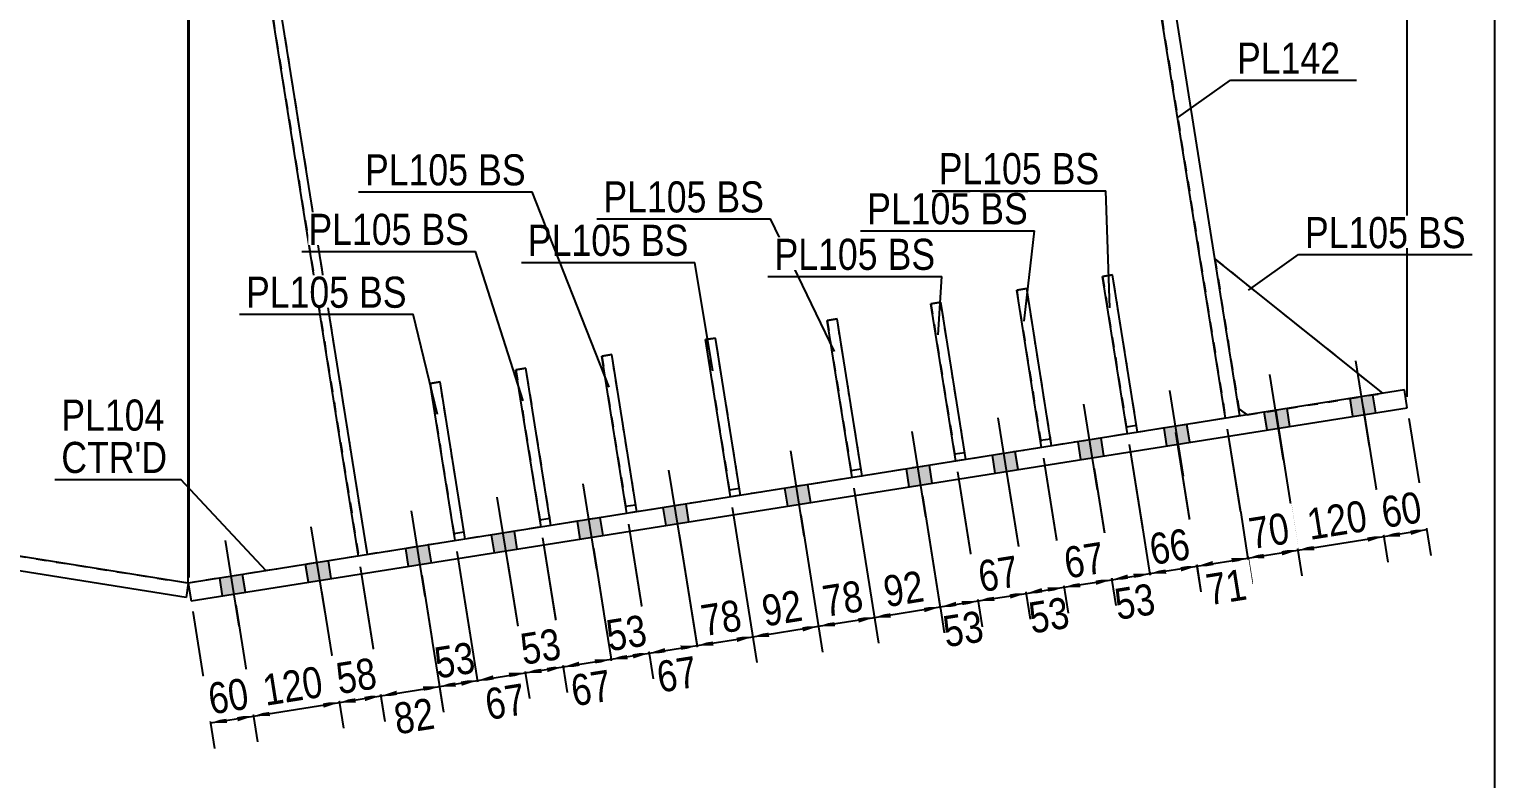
# Model space of a CAD drawing. Header units: millimetres. Extents: x -346 to 56, y -191 to 86.
# Drawn here: x -78.5 to 56.4, y -58 to 11 of the extents above; entities that cross this region are included whole.
import ezdxf

# ---------------------------------------------------------------- set-up
doc = ezdxf.new("R2010")
doc.units = ezdxf.units.MM
doc.linetypes.add('DXK_LINE_DOT1', pattern=[1.8814, 0.9407, -0.9407])
doc.styles.add('Arial Narrow', font='ARIALN.TTF', dxfattribs={"height": 0.2})

# ---------------------------------------------------------------- blocks, each defined once
blk = doc.blocks.new('Unknown-623384984-1210')
at = {"color": 5, "linetype": 'Continuous'}
blk.add_line((56.42, -190.71), (56.42, 86.29), dxfattribs=at)
blk = doc.blocks.new('Part-623384984-1416 - 1231')
at = {"color": 2, "linetype": 'Continuous'}
for p, q in [((4.52, -14.28), (5.44, -14.14)), ((6.82, -28.77), (4.52, -14.28)), ((7.74, -28.62), (5.44, -14.14))]:
    blk.add_line(p, q, dxfattribs=at)
blk = doc.blocks.new('Bolt-623384984-1239 - 1231')
at = {"linetype": 'Continuous'}
for points in [[(45.21, -22.66), (43.1, -23), (43.36, -24.64), (45.47, -24.31)], [(45.21, -22.66), (43.1, -23), (43.36, -24.64), (45.47, -24.31)], [(45.21, -22.66), (43.1, -23), (43.36, -24.64), (45.47, -24.31)], [(45.21, -22.66), (43.1, -23), (43.36, -24.64), (45.47, -24.31)], [(37.31, -23.92), (35.2, -24.25), (35.46, -25.9), (37.57, -25.57)], [(37.31, -23.92), (35.2, -24.25), (35.46, -25.9), (37.57, -25.57)], [(37.31, -23.92), (35.2, -24.25), (35.46, -25.9), (37.57, -25.57)], [(37.31, -23.92), (35.2, -24.25), (35.46, -25.9), (37.57, -25.57)], [(28.09, -25.38), (25.98, -25.72), (26.24, -27.37), (28.35, -27.03)], [(28.09, -25.38), (25.98, -25.72), (26.24, -27.37), (28.35, -27.03)], [(28.09, -25.38), (25.98, -25.72), (26.24, -27.37), (28.35, -27.03)], [(28.09, -25.38), (25.98, -25.72), (26.24, -27.37), (28.35, -27.03)], [(20.19, -26.64), (18.08, -26.98), (18.34, -28.62), (20.45, -28.29)], [(20.19, -26.64), (18.08, -26.98), (18.34, -28.62), (20.45, -28.29)], [(20.19, -26.64), (18.08, -26.98), (18.34, -28.62), (20.45, -28.29)], [(20.19, -26.64), (18.08, -26.98), (18.34, -28.62), (20.45, -28.29)], [(12.29, -27.9), (10.18, -28.23), (10.44, -29.88), (12.55, -29.54)], [(12.29, -27.9), (10.18, -28.23), (10.44, -29.88), (12.55, -29.54)], [(12.29, -27.9), (10.18, -28.23), (10.44, -29.88), (12.55, -29.54)], [(12.29, -27.9), (10.18, -28.23), (10.44, -29.88), (12.55, -29.54)], [(4.39, -29.15), (2.28, -29.49), (2.54, -31.13), (4.65, -30.8)], [(4.39, -29.15), (2.28, -29.49), (2.54, -31.13), (4.65, -30.8)], [(4.39, -29.15), (2.28, -29.49), (2.54, -31.13), (4.65, -30.8)], [(4.39, -29.15), (2.28, -29.49), (2.54, -31.13), (4.65, -30.8)], [(-6.81, -30.93), (-8.91, -31.27), (-8.65, -32.91), (-6.54, -32.58)], [(-6.81, -30.93), (-8.91, -31.27), (-8.65, -32.91), (-6.54, -32.58)], [(-6.81, -30.93), (-8.91, -31.27), (-8.65, -32.91), (-6.54, -32.58)], [(-6.81, -30.93), (-8.91, -31.27), (-8.65, -32.91), (-6.54, -32.58)], [(-18, -32.71), (-20.11, -33.05), (-19.84, -34.69), (-17.74, -34.36)], [(-18, -32.71), (-20.11, -33.05), (-19.84, -34.69), (-17.74, -34.36)], [(-18, -32.71), (-20.11, -33.05), (-19.84, -34.69), (-17.74, -34.36)], [(-18, -32.71), (-20.11, -33.05), (-19.84, -34.69), (-17.74, -34.36)], [(-25.9, -33.97), (-28.01, -34.3), (-27.75, -35.95), (-25.64, -35.62)], [(-25.9, -33.97), (-28.01, -34.3), (-27.75, -35.95), (-25.64, -35.62)], [(-25.9, -33.97), (-28.01, -34.3), (-27.75, -35.95), (-25.64, -35.62)], [(-25.9, -33.97), (-28.01, -34.3), (-27.75, -35.95), (-25.64, -35.62)], [(-33.8, -35.23), (-35.91, -35.56), (-35.65, -37.21), (-33.54, -36.87)], [(-33.8, -35.23), (-35.91, -35.56), (-35.65, -37.21), (-33.54, -36.87)], [(-33.8, -35.23), (-35.91, -35.56), (-35.65, -37.21), (-33.54, -36.87)], [(-33.8, -35.23), (-35.91, -35.56), (-35.65, -37.21), (-33.54, -36.87)], [(-41.7, -36.48), (-43.81, -36.82), (-43.55, -38.46), (-41.44, -38.13)], [(-41.7, -36.48), (-43.81, -36.82), (-43.55, -38.46), (-41.44, -38.13)], [(-41.7, -36.48), (-43.81, -36.82), (-43.55, -38.46), (-41.44, -38.13)], [(-41.7, -36.48), (-43.81, -36.82), (-43.55, -38.46), (-41.44, -38.13)], [(-50.92, -37.95), (-53.03, -38.28), (-52.76, -39.93), (-50.66, -39.59)], [(-50.92, -37.95), (-53.03, -38.28), (-52.76, -39.93), (-50.66, -39.59)], [(-50.92, -37.95), (-53.03, -38.28), (-52.76, -39.93), (-50.66, -39.59)], [(-50.92, -37.95), (-53.03, -38.28), (-52.76, -39.93), (-50.66, -39.59)], [(-58.82, -39.2), (-60.93, -39.54), (-60.67, -41.19), (-58.56, -40.85)], [(-58.82, -39.2), (-60.93, -39.54), (-60.67, -41.19), (-58.56, -40.85)], [(-58.82, -39.2), (-60.93, -39.54), (-60.67, -41.19), (-58.56, -40.85)], [(-58.82, -39.2), (-60.93, -39.54), (-60.67, -41.19), (-58.56, -40.85)]]:
    blk.add_hatch(color=3, dxfattribs=at).paths.add_polyline_path(points)
at = {"color": 3, "linetype": 'Continuous'}
for p, q in [((44.88, -27.42), (43.63, -19.54)), ((44.88, -27.42), (43.63, -19.54)), ((44.88, -27.42), (43.63, -19.54)), ((44.88, -27.42), (43.63, -19.54)), ((36.98, -28.68), (35.73, -20.79)), ((36.98, -28.68), (35.73, -20.79)), ((36.98, -28.68), (35.73, -20.79)), ((36.98, -28.68), (35.73, -20.79)), ((27.77, -30.14), (26.51, -22.26)), ((27.77, -30.14), (26.51, -22.26)), ((27.77, -30.14), (26.51, -22.26)), ((27.77, -30.14), (26.51, -22.26)), ((45.47, -24.31), (45.21, -22.66)), ((45.47, -24.31), (45.21, -22.66)), ((45.47, -24.31), (45.21, -22.66)), ((45.47, -24.31), (45.21, -22.66)), ((19.86, -31.4), (18.61, -23.52)), ((19.86, -31.4), (18.61, -23.52)), ((19.86, -31.4), (18.61, -23.52)), ((19.86, -31.4), (18.61, -23.52)), ((35.46, -25.9), (35.2, -24.25)), ((35.46, -25.9), (35.2, -24.25)), ((35.46, -25.9), (35.2, -24.25)), ((35.46, -25.9), (35.2, -24.25)), ((37.57, -25.57), (37.31, -23.92)), ((37.57, -25.57), (37.31, -23.92)), ((37.57, -25.57), (37.31, -23.92)), ((37.57, -25.57), (37.31, -23.92)), ((43.36, -24.64), (43.1, -23)), ((43.36, -24.64), (43.1, -23)), ((43.36, -24.64), (43.1, -23)), ((43.36, -24.64), (43.1, -23)), ((11.96, -32.66), (10.71, -24.77)), ((11.96, -32.66), (10.71, -24.77)), ((11.96, -32.66), (10.71, -24.77)), ((11.96, -32.66), (10.71, -24.77)), ((28.35, -27.03), (28.09, -25.38)), ((28.35, -27.03), (28.09, -25.38)), ((28.35, -27.03), (28.09, -25.38)), ((28.35, -27.03), (28.09, -25.38)), ((4.06, -33.91), (2.81, -26.03)), ((4.06, -33.91), (2.81, -26.03)), ((4.06, -33.91), (2.81, -26.03)), ((4.06, -33.91), (2.81, -26.03)), ((20.45, -28.29), (20.19, -26.64)), ((20.45, -28.29), (20.19, -26.64)), ((20.45, -28.29), (20.19, -26.64)), ((20.45, -28.29), (20.19, -26.64)), ((26.24, -27.37), (25.98, -25.72)), ((26.24, -27.37), (25.98, -25.72)), ((26.24, -27.37), (25.98, -25.72)), ((26.24, -27.37), (25.98, -25.72)), ((-7.13, -35.69), (-8.38, -27.81)), ((-7.13, -35.69), (-8.38, -27.81)), ((-7.13, -35.69), (-8.38, -27.81)), ((-7.13, -35.69), (-8.38, -27.81)), ((10.44, -29.88), (10.18, -28.23)), ((10.44, -29.88), (10.18, -28.23)), ((10.44, -29.88), (10.18, -28.23)), ((10.44, -29.88), (10.18, -28.23)), ((12.55, -29.54), (12.29, -27.9)), ((12.55, -29.54), (12.29, -27.9)), ((12.55, -29.54), (12.29, -27.9)), ((12.55, -29.54), (12.29, -27.9)), ((18.34, -28.62), (18.08, -26.98)), ((18.34, -28.62), (18.08, -26.98)), ((18.34, -28.62), (18.08, -26.98)), ((18.34, -28.62), (18.08, -26.98)), ((-18.32, -37.47), (-19.58, -29.59)), ((-18.32, -37.47), (-19.58, -29.59)), ((-18.32, -37.47), (-19.58, -29.59)), ((-18.32, -37.47), (-19.58, -29.59)), ((2.54, -31.13), (2.28, -29.49)), ((2.54, -31.13), (2.28, -29.49)), ((2.54, -31.13), (2.28, -29.49)), ((2.54, -31.13), (2.28, -29.49)), ((4.65, -30.8), (4.39, -29.15)), ((4.65, -30.8), (4.39, -29.15)), ((4.65, -30.8), (4.39, -29.15)), ((4.65, -30.8), (4.39, -29.15)), ((-26.22, -38.73), (-27.48, -30.85)), ((-26.22, -38.73), (-27.48, -30.85)), ((-26.22, -38.73), (-27.48, -30.85)), ((-26.22, -38.73), (-27.48, -30.85)), ((-6.54, -32.58), (-6.81, -30.93)), ((-6.54, -32.58), (-6.81, -30.93)), ((-6.54, -32.58), (-6.81, -30.93)), ((-6.54, -32.58), (-6.81, -30.93)), ((-34.12, -39.99), (-35.38, -32.1)), ((-34.12, -39.99), (-35.38, -32.1)), ((-34.12, -39.99), (-35.38, -32.1)), ((-34.12, -39.99), (-35.38, -32.1)), ((-8.65, -32.91), (-8.91, -31.27)), ((-8.65, -32.91), (-8.91, -31.27)), ((-8.65, -32.91), (-8.91, -31.27)), ((-8.65, -32.91), (-8.91, -31.27)), ((-42.02, -41.24), (-43.28, -33.36)), ((-42.02, -41.24), (-43.28, -33.36)), ((-42.02, -41.24), (-43.28, -33.36)), ((-42.02, -41.24), (-43.28, -33.36)), ((-19.84, -34.69), (-20.11, -33.05)), ((-19.84, -34.69), (-20.11, -33.05)), ((-19.84, -34.69), (-20.11, -33.05)), ((-19.84, -34.69), (-20.11, -33.05)), ((-17.74, -34.36), (-18, -32.71)), ((-17.74, -34.36), (-18, -32.71)), ((-17.74, -34.36), (-18, -32.71)), ((-17.74, -34.36), (-18, -32.71)), ((-51.24, -42.71), (-52.5, -34.82)), ((-51.24, -42.71), (-52.5, -34.82)), ((-51.24, -42.71), (-52.5, -34.82)), ((-51.24, -42.71), (-52.5, -34.82)), ((-27.75, -35.95), (-28.01, -34.3)), ((-27.75, -35.95), (-28.01, -34.3)), ((-27.75, -35.95), (-28.01, -34.3)), ((-27.75, -35.95), (-28.01, -34.3)), ((-25.64, -35.62), (-25.9, -33.97)), ((-25.64, -35.62), (-25.9, -33.97)), ((-25.64, -35.62), (-25.9, -33.97)), ((-25.64, -35.62), (-25.9, -33.97)), ((-59.14, -43.96), (-60.4, -36.08)), ((-59.14, -43.96), (-60.4, -36.08)), ((-59.14, -43.96), (-60.4, -36.08)), ((-59.14, -43.96), (-60.4, -36.08)), ((-35.65, -37.21), (-35.91, -35.56)), ((-35.65, -37.21), (-35.91, -35.56)), ((-35.65, -37.21), (-35.91, -35.56)), ((-35.65, -37.21), (-35.91, -35.56)), ((-33.54, -36.87), (-33.8, -35.23)), ((-33.54, -36.87), (-33.8, -35.23)), ((-33.54, -36.87), (-33.8, -35.23)), ((-33.54, -36.87), (-33.8, -35.23)), ((-43.55, -38.46), (-43.81, -36.82)), ((-43.55, -38.46), (-43.81, -36.82)), ((-43.55, -38.46), (-43.81, -36.82)), ((-43.55, -38.46), (-43.81, -36.82)), ((-41.44, -38.13), (-41.7, -36.48)), ((-41.44, -38.13), (-41.7, -36.48)), ((-41.44, -38.13), (-41.7, -36.48)), ((-41.44, -38.13), (-41.7, -36.48)), ((-52.76, -39.93), (-53.03, -38.28)), ((-52.76, -39.93), (-53.03, -38.28)), ((-52.76, -39.93), (-53.03, -38.28)), ((-52.76, -39.93), (-53.03, -38.28)), ((-50.66, -39.59), (-50.92, -37.95)), ((-50.66, -39.59), (-50.92, -37.95)), ((-50.66, -39.59), (-50.92, -37.95)), ((-50.66, -39.59), (-50.92, -37.95)), ((-60.67, -41.19), (-60.93, -39.54)), ((-60.67, -41.19), (-60.93, -39.54)), ((-60.67, -41.19), (-60.93, -39.54)), ((-60.67, -41.19), (-60.93, -39.54)), ((-58.56, -40.85), (-58.82, -39.2)), ((-58.56, -40.85), (-58.82, -39.2)), ((-58.56, -40.85), (-58.82, -39.2)), ((-58.56, -40.85), (-58.82, -39.2))]:
    blk.add_line(p, q, dxfattribs=at)
blk = doc.blocks.new('Part-623384984-1838 - 1231')
at = {"color": 2, "linetype": 'Continuous'}
for p, q in [((12.42, -13.03), (13.34, -12.88)), ((14.72, -27.51), (12.42, -13.03)), ((15.64, -27.36), (13.34, -12.88))]:
    blk.add_line(p, q, dxfattribs=at)
blk = doc.blocks.new('Part-623384984-1300 - 1231')
at = {"color": 7, "linetype": 'DXK_LINE_DOT1'}
for p, q in [((46.13, -22.52), (30.66, -10.13)), ((30.66, -10.13), (32.86, -23.95)), ((33.62, -24.51), (46.13, -22.52)), ((32.86, -23.95), (33.62, -24.51))]:
    blk.add_line(p, q, dxfattribs=at)
blk = doc.blocks.new('Part-623384984-1256 - 1231')
at = {"color": 2, "linetype": 'Continuous'}
blk.add_line((-63.82, -40), (-63.82, 40), dxfattribs=at)
at = {"color": 7, "linetype": 'DXK_LINE_DOT1'}
for p, q in [((21.37, 39.78), (31.64, -24.82)), ((31.64, -24.82), (-63.82, -40))]:
    blk.add_line(p, q, dxfattribs=at)
blk = doc.blocks.new('Part-623384984-1386 - 1231')
at = {"color": 2, "linetype": 'Continuous'}
for p, q in [((-25.77, -19.1), (-24.85, -18.95)), ((-23.46, -33.58), (-25.77, -19.1)), ((-22.54, -33.44), (-24.85, -18.95))]:
    blk.add_line(p, q, dxfattribs=at)
blk = doc.blocks.new('Part-623384984-1322 - 1231')
at = {"color": 2, "linetype": 'Continuous'}
for p, q in [((46.13, -22.52), (30.66, -10.13)), ((32.86, -23.95), (33.62, -24.51))]:
    blk.add_line(p, q, dxfattribs=at)
blk = doc.blocks.new('Part-623384984-1553 - 1231')
at = {"color": 2, "linetype": 'Continuous'}
for p, q in [((-48.15, -37.51), (-60.46, 39.87)), ((-59.67, 40), (-47.36, -37.38))]:
    blk.add_line(p, q, dxfattribs=at)
blk = doc.blocks.new('Part-623384984-1344 - 1231')
at = {"color": 7, "linetype": 'DXK_LINE_DOT1'}
for p, q in [((-40.65, -21.46), (-41.57, -21.61)), ((-38.34, -35.95), (-40.65, -21.46)), ((-41.57, -21.61), (-39.27, -36.09)), ((-39.37, -35.44), (-38.45, -35.29))]:
    blk.add_line(p, q, dxfattribs=at)
blk = doc.blocks.new('Part-623384984-1366 - 1231')
at = {"color": 2, "linetype": 'Continuous'}
for p, q in [((-41.57, -21.61), (-40.65, -21.46)), ((-38.34, -35.95), (-40.65, -21.46)), ((-39.27, -36.09), (-41.57, -21.61))]:
    blk.add_line(p, q, dxfattribs=at)
blk = doc.blocks.new('Part-623384984-1371 - 1231')
at = {"color": 7, "linetype": 'DXK_LINE_DOT1'}
for p, q in [((-32.75, -20.21), (-33.67, -20.35)), ((-30.44, -34.69), (-32.75, -20.21)), ((-33.67, -20.35), (-31.36, -34.84)), ((-31.47, -34.18), (-30.55, -34.03))]:
    blk.add_line(p, q, dxfattribs=at)
blk = doc.blocks.new('Part-623384984-1376 - 1231')
at = {"color": 2, "linetype": 'Continuous'}
for p, q in [((-33.67, -20.35), (-32.75, -20.21)), ((-30.44, -34.69), (-32.75, -20.21)), ((-31.36, -34.84), (-33.67, -20.35))]:
    blk.add_line(p, q, dxfattribs=at)
blk = doc.blocks.new('Part-623384984-1381 - 1231')
at = {"color": 7, "linetype": 'DXK_LINE_DOT1'}
for p, q in [((-24.85, -18.95), (-25.77, -19.1)), ((-25.77, -19.1), (-23.46, -33.58)), ((-22.54, -33.44), (-24.85, -18.95)), ((-23.57, -32.92), (-22.65, -32.78))]:
    blk.add_line(p, q, dxfattribs=at)
blk = doc.blocks.new('Part-623384984-1391 - 1231')
at = {"color": 7, "linetype": 'DXK_LINE_DOT1'}
for p, q in [((-15.3, -17.43), (-16.22, -17.58)), ((-13, -31.92), (-15.3, -17.43)), ((-16.22, -17.58), (-13.92, -32.06)), ((-14.02, -31.41), (-13.1, -31.26))]:
    blk.add_line(p, q, dxfattribs=at)
blk = doc.blocks.new('Part-623384984-1396 - 1231')
at = {"color": 2, "linetype": 'Continuous'}
for p, q in [((-16.22, -17.58), (-15.3, -17.43)), ((-13, -31.92), (-15.3, -17.43)), ((-13.92, -32.06), (-16.22, -17.58))]:
    blk.add_line(p, q, dxfattribs=at)
blk = doc.blocks.new('Part-623384984-1401 - 1231')
at = {"color": 7, "linetype": 'DXK_LINE_DOT1'}
for p, q in [((-4.11, -15.65), (-5.03, -15.8)), ((-5.03, -15.8), (-2.72, -30.28)), ((-1.8, -30.14), (-4.11, -15.65)), ((-2.83, -29.63), (-1.91, -29.48))]:
    blk.add_line(p, q, dxfattribs=at)
blk = doc.blocks.new('Part-623384984-1406 - 1231')
at = {"color": 2, "linetype": 'Continuous'}
for p, q in [((-5.03, -15.8), (-4.11, -15.65)), ((-2.72, -30.28), (-5.03, -15.8)), ((-1.8, -30.14), (-4.11, -15.65))]:
    blk.add_line(p, q, dxfattribs=at)
blk = doc.blocks.new('Part-623384984-1411 - 1231')
at = {"color": 7, "linetype": 'DXK_LINE_DOT1'}
for p, q in [((5.44, -14.14), (4.52, -14.28)), ((4.52, -14.28), (6.82, -28.77)), ((7.74, -28.62), (5.44, -14.14)), ((6.72, -28.11), (7.64, -27.96))]:
    blk.add_line(p, q, dxfattribs=at)
blk = doc.blocks.new('Part-623384984-1421 - 1231')
at = {"color": 7, "linetype": 'DXK_LINE_DOT1'}
for p, q in [((13.34, -12.88), (12.42, -13.03)), ((12.42, -13.03), (14.72, -27.51)), ((15.64, -27.36), (13.34, -12.88)), ((14.62, -26.85), (15.54, -26.71))]:
    blk.add_line(p, q, dxfattribs=at)
blk = doc.blocks.new('Part-623384984-1487 - 1231')
at = {"color": 7, "linetype": 'DXK_LINE_DOT1'}
for p, q in [((-63.82, -40), (-63.82, 40)), ((-189.31, -20), (-63.82, -40))]:
    blk.add_line(p, q, dxfattribs=at)
blk = doc.blocks.new('Part-623384984-1531 - 1231')
at = {"color": 2, "linetype": 'Continuous'}
for p, q in [((-189.31, -20), (-189.52, -21.32)), ((-63.82, -40), (-189.31, -20)), ((-64.03, -41.32), (-189.52, -21.32)), ((-63.82, -40), (-64.03, -41.32))]:
    blk.add_line(p, q, dxfattribs=at)
blk = doc.blocks.new('Part-623384984-1575 - 1231')
at = {"color": 7, "linetype": 'DXK_LINE_DOT1'}
for p, q in [((-60.46, 39.87), (-48.15, -37.51)), ((-59.67, 40), (-47.36, -37.38))]:
    blk.add_line(p, q, dxfattribs=at)
blk = doc.blocks.new('Part-623384984-1597 - 1231')
at = {"color": 2, "linetype": 'Continuous'}
for p, q in [((22.69, 39.99), (21.37, 39.78)), ((31.64, -24.82), (21.37, 39.78)), ((32.96, -24.61), (22.69, 39.99))]:
    blk.add_line(p, q, dxfattribs=at)
at = {"color": 7, "linetype": 'DXK_LINE_DOT1'}
blk.add_line((32.96, -24.61), (31.64, -24.82), dxfattribs=at)
blk = doc.blocks.new('Part-623384984-1679 - 1231')
at = {"color": 2, "linetype": 'Continuous'}
for p, q in [((48.1, -22.2), (-63.82, -40)), ((48.37, -23.85), (48.1, -22.2)), ((-63.56, -41.65), (48.37, -23.85)), ((-63.82, -40), (-63.56, -41.65))]:
    blk.add_line(p, q, dxfattribs=at)
blk = doc.blocks.new('Part-623384984-1828 - 1231')
at = {"color": 2, "linetype": 'Continuous'}
for p, q in [((20.32, -11.77), (21.24, -11.62)), ((22.62, -26.25), (20.32, -11.77)), ((23.55, -26.11), (21.24, -11.62))]:
    blk.add_line(p, q, dxfattribs=at)
at = {"color": 7, "linetype": 'DXK_LINE_DOT1'}
blk.add_line((22.52, -25.6), (23.44, -25.45), dxfattribs=at)
blk = doc.blocks.new('Part-623384984-1833 - 1231')
at = {"color": 7, "linetype": 'DXK_LINE_DOT1'}
for p, q in [((21.24, -11.62), (20.32, -11.77)), ((20.32, -11.77), (22.62, -26.25)), ((23.55, -26.11), (21.24, -11.62))]:
    blk.add_line(p, q, dxfattribs=at)
blk = doc.blocks.new('StraightDimension-623384984-7208 - 1231')
at = {"linetype": 'Continuous'}
for points in [[(6.9, -42.21), (5.38, -42.2), (6.82, -41.72)], [(7.35, -41.64), (8.87, -41.65), (7.43, -42.13)]]:
    blk.add_hatch(color=7, dxfattribs=at).paths.add_polyline_path(points)
at = {"color": 7, "linetype": 'Continuous'}
for p, q in [((6.98, -29.75), (9.22, -43.87)), ((3.75, -31.95), (5.73, -44.42)), ((5.38, -42.2), (8.87, -41.65))]:
    blk.add_line(p, q, dxfattribs=at)
at = {"color": 0}
blk.add_wipeout([(10.21, -45.84), (9.55, -41.69), (4.75, -42.45), (5.41, -46.6)], dxfattribs=at)
at = {"color": 3, "style": 'Arial Narrow'}
blk.add_text('53', height=2.863, rotation=9.0355, dxfattribs=at).set_placement((5.91, -45.92))
blk = doc.blocks.new('StraightDimension-623384984-7218 - 1231')
at = {"linetype": 'Continuous'}
for points in [[(-39.19, -49.54), (-40.71, -49.53), (-39.26, -49.05)], [(-38.74, -48.96), (-37.22, -48.98), (-38.66, -49.46)]]:
    blk.add_hatch(color=7, dxfattribs=at).paths.add_polyline_path(points)
at = {"color": 7, "linetype": 'Continuous'}
for p, q in [((-39.11, -37.08), (-36.84, -51.35)), ((-42.34, -39.28), (-40.33, -51.9)), ((-40.71, -49.53), (-37.22, -48.98))]:
    blk.add_line(p, q, dxfattribs=at)
at = {"color": 0}
blk.add_wipeout([(-36.59, -48.72), (-37.25, -44.58), (-42.04, -45.34), (-41.38, -49.49)], dxfattribs=at)
at = {"color": 3, "style": 'Arial Narrow'}
blk.add_text('53', height=2.863, rotation=9.0355, dxfattribs=at).set_placement((-40.89, -48.8))
blk = doc.blocks.new('StraightDimension-623384984-7200 - 1231')
at = {"linetype": 'Continuous'}
for points in [[(44.68, -35.7), (46.2, -35.71), (44.76, -36.19)], [(39.82, -36.98), (38.3, -36.97), (39.74, -36.49)]]:
    blk.add_hatch(color=7, dxfattribs=at).paths.add_polyline_path(points)
at = {"color": 7, "linetype": 'Continuous'}
for p, q in [((36.26, -24.16), (38.68, -39.34)), ((44.31, -23.82), (46.58, -38.08)), ((38.3, -36.97), (46.2, -35.71))]:
    blk.add_line(p, q, dxfattribs=at)
at = {"color": 0}
blk.add_wipeout([(45.53, -35.67), (44.87, -31.52), (38.27, -32.57), (38.93, -36.72)], dxfattribs=at)
at = {"color": 3, "style": 'Arial Narrow'}
blk.add_text('120', height=2.863, rotation=9.0355, dxfattribs=at).set_placement((39.42, -36.03))
blk = doc.blocks.new('StraightDimension-623384984-7206 - 1231')
at = {"linetype": 'Continuous'}
for points in [[(15.25, -40.38), (16.77, -40.39), (15.33, -40.87)], [(14.8, -40.96), (13.28, -40.95), (14.72, -40.46)]]:
    blk.add_hatch(color=7, dxfattribs=at).paths.add_polyline_path(points)
at = {"color": 7, "linetype": 'Continuous'}
for p, q in [((14.88, -28.5), (17.12, -42.61)), ((11.65, -30.7), (13.63, -43.17)), ((13.28, -40.95), (16.77, -40.39))]:
    blk.add_line(p, q, dxfattribs=at)
at = {"color": 0}
blk.add_wipeout([(18.11, -44.58), (17.45, -40.44), (12.65, -41.2), (13.31, -45.35)], dxfattribs=at)
at = {"color": 3, "style": 'Arial Narrow'}
blk.add_text('53', height=2.863, rotation=9.0355, dxfattribs=at).set_placement((13.81, -44.66))
blk = doc.blocks.new('StraightDimension-623384984-7217 - 1231')
at = {"linetype": 'Continuous'}
for points in [[(-35.7, -48.99), (-37.22, -48.98), (-35.78, -48.49)], [(-34.33, -48.26), (-32.81, -48.27), (-34.25, -48.76)]]:
    blk.add_hatch(color=7, dxfattribs=at).paths.add_polyline_path(points)
at = {"color": 7, "linetype": 'Continuous'}
for p, q in [((-39.11, -37.08), (-36.86, -51.2)), ((-34.44, -38.03), (-32.45, -50.5)), ((-37.22, -48.98), (-32.81, -48.27))]:
    blk.add_line(p, q, dxfattribs=at)
at = {"color": 0}
blk.add_wipeout([(-31.93, -52.54), (-32.59, -48.39), (-37.39, -49.15), (-36.73, -53.3)], dxfattribs=at)
at = {"color": 3, "style": 'Arial Narrow'}
blk.add_text('67', height=2.863, rotation=9.0355, dxfattribs=at).set_placement((-36.23, -52.62))
blk = doc.blocks.new('StraightDimension-623384984-2073 - 1231')
at = {"color": 7, "linetype": 'Continuous'}
blk.add_line((48.37, -22.85), (48.37, 83.56), dxfattribs=at)
blk = doc.blocks.new('StraightDimension-623384984-7201 - 1231')
at = {"linetype": 'Continuous'}
for points in [[(35.21, -37.71), (33.69, -37.7), (35.13, -37.22)], [(36.78, -36.96), (38.3, -36.97), (36.86, -37.45)]]:
    blk.add_hatch(color=7, dxfattribs=at).paths.add_polyline_path(points)
at = {"color": 7, "linetype": 'Continuous'}
for p, q in [((36.26, -24.16), (38.68, -39.34)), ((31.8, -25.81), (34.07, -40.07)), ((33.69, -37.7), (38.3, -36.97))]:
    blk.add_line(p, q, dxfattribs=at)
at = {"color": 0}
blk.add_wipeout([(38.37, -36.8), (37.71, -32.66), (32.91, -33.42), (33.57, -37.57)], dxfattribs=at)
at = {"color": 3, "style": 'Arial Narrow'}
blk.add_text('70', height=2.863, rotation=9.0355, dxfattribs=at).set_placement((34.07, -36.88))
blk = doc.blocks.new('StraightDimension-623384984-7212 - 1231')
at = {"linetype": 'Continuous'}
for points in [[(-15.48, -45.77), (-17, -45.76), (-15.56, -45.28)], [(-13.39, -44.93), (-11.87, -44.95), (-13.31, -45.43)]]:
    blk.add_hatch(color=7, dxfattribs=at).paths.add_polyline_path(points)
at = {"color": 7, "linetype": 'Continuous'}
for p, q in [((-13.76, -33.05), (-11.49, -47.32)), ((-18.63, -35.51), (-16.63, -48.13)), ((-17, -45.76), (-11.87, -44.95))]:
    blk.add_line(p, q, dxfattribs=at)
at = {"color": 0}
blk.add_wipeout([(-12.06, -44.82), (-12.72, -40.68), (-17.52, -41.44), (-16.86, -45.59)], dxfattribs=at)
at = {"color": 3, "style": 'Arial Narrow'}
blk.add_text('78', height=2.863, rotation=9.0355, dxfattribs=at).set_placement((-16.36, -44.9))
blk = doc.blocks.new('StraightDimension-623384984-7210 - 1231')
at = {"linetype": 'Continuous'}
for points in [[(-2.2, -43.15), (-0.68, -43.17), (-2.12, -43.65)], [(-4.29, -43.99), (-5.81, -43.98), (-4.37, -43.5)]]:
    blk.add_hatch(color=7, dxfattribs=at).paths.add_polyline_path(points)
at = {"color": 7, "linetype": 'Continuous'}
for p, q in [((-2.57, -31.27), (-0.3, -45.54)), ((-7.44, -33.73), (-5.44, -46.35)), ((-5.81, -43.98), (-0.68, -43.17))]:
    blk.add_line(p, q, dxfattribs=at)
at = {"color": 0}
blk.add_wipeout([(-0.87, -43.04), (-1.53, -38.9), (-6.33, -39.66), (-5.67, -43.81)], dxfattribs=at)
at = {"color": 3, "style": 'Arial Narrow'}
blk.add_text('78', height=2.863, rotation=9.0355, dxfattribs=at).set_placement((-5.17, -43.12))
blk = doc.blocks.new('StraightDimension-623384984-6027 - 1231')
at = {"color": 7, "linetype": 'Continuous'}
blk.add_line((-63.75, -39.48), (-63.75, 72.05), dxfattribs=at)
blk = doc.blocks.new('StraightDimension-623384984-7221 - 1231')
at = {"linetype": 'Continuous'}
for points in [[(-51.45, -50.99), (-49.92, -51), (-51.37, -51.48)], [(-56.3, -52.26), (-57.83, -52.25), (-56.38, -51.77)]]:
    blk.add_hatch(color=7, dxfattribs=at).paths.add_polyline_path(points)
at = {"color": 7, "linetype": 'Continuous'}
for p, q in [((-51.55, -40.75), (-49.55, -53.37)), ((-59.45, -42.01), (-57.45, -54.62)), ((-57.83, -52.25), (-49.92, -51))]:
    blk.add_line(p, q, dxfattribs=at)
at = {"color": 0}
blk.add_wipeout([(-50.6, -50.95), (-51.26, -46.8), (-57.86, -47.85), (-57.2, -52)], dxfattribs=at)
at = {"color": 3, "style": 'Arial Narrow'}
blk.add_text('120', height=2.863, rotation=9.0355, dxfattribs=at).set_placement((-56.7, -51.31))
blk = doc.blocks.new('StraightDimension-623384984-7199 - 1231')
at = {"linetype": 'Continuous'}
for points in [[(47.72, -35.72), (46.2, -35.71), (47.64, -35.23)], [(48.63, -35.07), (50.15, -35.08), (48.71, -35.57)]]:
    blk.add_hatch(color=7, dxfattribs=at).paths.add_polyline_path(points)
at = {"color": 7, "linetype": 'Continuous'}
for p, q in [((44.31, -23.82), (46.58, -38.08)), ((48.52, -24.84), (50.53, -37.45)), ((46.2, -35.71), (50.15, -35.08))]:
    blk.add_line(p, q, dxfattribs=at)
at = {"color": 0}
blk.add_wipeout([(50.55, -34.87), (49.89, -30.72), (45.1, -31.48), (45.75, -35.63)], dxfattribs=at)
at = {"color": 3, "style": 'Arial Narrow'}
blk.add_text('60', height=2.863, rotation=9.0355, dxfattribs=at).set_placement((46.25, -34.94))
blk = doc.blocks.new('StraightDimension-623384984-7202 - 1231')
at = {"linetype": 'Continuous'}
for points in [[(32.17, -37.69), (33.69, -37.7), (32.25, -38.18)], [(30.53, -38.46), (29.01, -38.45), (30.45, -37.96)]]:
    blk.add_hatch(color=7, dxfattribs=at).paths.add_polyline_path(points)
at = {"color": 7, "linetype": 'Continuous'}
for p, q in [((27.05, -26.13), (29.36, -40.67)), ((31.8, -25.81), (34.05, -39.92)), ((29.01, -38.45), (33.69, -37.7))]:
    blk.add_line(p, q, dxfattribs=at)
at = {"color": 0}
blk.add_wipeout([(34.43, -41.99), (33.77, -37.84), (28.97, -38.6), (29.63, -42.75)], dxfattribs=at)
at = {"color": 3, "style": 'Arial Narrow'}
blk.add_text('71', height=2.863, rotation=9.0355, dxfattribs=at).set_placement((30.13, -42.06))
blk = doc.blocks.new('StraightDimension-623384984-7203 - 1231')
at = {"linetype": 'Continuous'}
for points in [[(26.19, -39.15), (24.67, -39.13), (26.11, -38.65)], [(27.48, -38.43), (29.01, -38.45), (27.56, -38.93)]]:
    blk.add_hatch(color=7, dxfattribs=at).paths.add_polyline_path(points)
at = {"color": 7, "linetype": 'Continuous'}
for p, q in [((27.05, -26.13), (29.38, -40.82)), ((22.78, -27.24), (25.05, -41.5)), ((24.67, -39.13), (29.01, -38.45))]:
    blk.add_line(p, q, dxfattribs=at)
at = {"color": 0}
blk.add_wipeout([(29.21, -38.26), (28.55, -34.11), (23.76, -34.88), (24.42, -39.02)], dxfattribs=at)
at = {"color": 3, "style": 'Arial Narrow'}
blk.add_text('66', height=2.863, rotation=9.0355, dxfattribs=at).set_placement((24.92, -38.34))
blk = doc.blocks.new('StraightDimension-623384984-7204 - 1231')
at = {"linetype": 'Continuous'}
for points in [[(22.7, -39.7), (21.18, -39.69), (22.62, -39.21)], [(23.15, -39.12), (24.67, -39.13), (23.23, -39.62)]]:
    blk.add_hatch(color=7, dxfattribs=at).paths.add_polyline_path(points)
at = {"color": 7, "linetype": 'Continuous'}
for p, q in [((22.78, -27.24), (25.03, -41.36)), ((19.55, -29.44), (21.54, -41.91)), ((21.18, -39.69), (24.67, -39.13))]:
    blk.add_line(p, q, dxfattribs=at)
at = {"color": 0}
blk.add_wipeout([(26.01, -43.33), (25.35, -39.18), (20.55, -39.94), (21.21, -44.09)], dxfattribs=at)
at = {"color": 3, "style": 'Arial Narrow'}
blk.add_text('53', height=2.863, rotation=9.0355, dxfattribs=at).set_placement((21.71, -43.4))
blk = doc.blocks.new('StraightDimension-623384984-7205 - 1231')
at = {"linetype": 'Continuous'}
for points in [[(18.29, -40.4), (16.77, -40.39), (18.21, -39.91)], [(19.66, -39.68), (21.18, -39.69), (19.74, -40.17)]]:
    blk.add_hatch(color=7, dxfattribs=at).paths.add_polyline_path(points)
at = {"color": 7, "linetype": 'Continuous'}
for p, q in [((14.88, -28.5), (17.15, -42.76)), ((19.55, -29.44), (21.56, -42.06)), ((16.77, -40.39), (21.18, -39.69))]:
    blk.add_line(p, q, dxfattribs=at)
at = {"color": 0}
blk.add_wipeout([(21.35, -39.51), (20.69, -35.36), (15.9, -36.13), (16.56, -40.27)], dxfattribs=at)
at = {"color": 3, "style": 'Arial Narrow'}
blk.add_text('67', height=2.863, rotation=9.0355, dxfattribs=at).set_placement((17.05, -39.59))
blk = doc.blocks.new('StraightDimension-623384984-7207 - 1231')
at = {"linetype": 'Continuous'}
for points in [[(10.39, -41.66), (8.87, -41.65), (10.31, -41.16)], [(11.76, -40.93), (13.28, -40.95), (11.84, -41.43)]]:
    blk.add_hatch(color=7, dxfattribs=at).paths.add_polyline_path(points)
at = {"color": 7, "linetype": 'Continuous'}
for p, q in [((6.98, -29.75), (9.25, -44.02)), ((11.65, -30.7), (13.66, -43.32)), ((8.87, -41.65), (13.28, -40.95))]:
    blk.add_line(p, q, dxfattribs=at)
at = {"color": 0}
blk.add_wipeout([(13.45, -40.77), (12.79, -36.62), (7.99, -37.38), (8.65, -41.53)], dxfattribs=at)
at = {"color": 3, "style": 'Arial Narrow'}
blk.add_text('67', height=2.863, rotation=9.0355, dxfattribs=at).set_placement((9.15, -40.84))
blk = doc.blocks.new('StraightDimension-623384984-7209 - 1231')
at = {"linetype": 'Continuous'}
for points in [[(0.84, -43.18), (-0.68, -43.17), (0.77, -42.68)], [(3.86, -42.19), (5.38, -42.2), (3.94, -42.68)]]:
    blk.add_hatch(color=7, dxfattribs=at).paths.add_polyline_path(points)
at = {"color": 7, "linetype": 'Continuous'}
for p, q in [((-2.57, -31.27), (-0.3, -45.54)), ((3.75, -31.95), (5.76, -44.57)), ((-0.68, -43.17), (5.38, -42.2))]:
    blk.add_line(p, q, dxfattribs=at)
at = {"color": 0}
blk.add_wipeout([(4.73, -42.15), (4.07, -38.01), (-0.73, -38.77), (-0.07, -42.92)], dxfattribs=at)
at = {"color": 3, "style": 'Arial Narrow'}
blk.add_text('92', height=2.863, rotation=9.0355, dxfattribs=at).set_placement((0.43, -42.23))
blk = doc.blocks.new('StraightDimension-623384984-7211 - 1231')
at = {"linetype": 'Continuous'}
for points in [[(-10.35, -44.96), (-11.87, -44.95), (-10.43, -44.46)], [(-7.33, -43.97), (-5.81, -43.98), (-7.25, -44.46)]]:
    blk.add_hatch(color=7, dxfattribs=at).paths.add_polyline_path(points)
at = {"color": 7, "linetype": 'Continuous'}
for p, q in [((-13.76, -33.05), (-11.49, -47.32)), ((-7.44, -33.73), (-5.44, -46.35)), ((-11.87, -44.95), (-5.81, -43.98))]:
    blk.add_line(p, q, dxfattribs=at)
at = {"color": 0}
blk.add_wipeout([(-6.47, -43.93), (-7.13, -39.79), (-11.92, -40.55), (-11.26, -44.7)], dxfattribs=at)
at = {"color": 3, "style": 'Arial Narrow'}
blk.add_text('92', height=2.863, rotation=9.0355, dxfattribs=at).set_placement((-10.76, -44.01))
blk = doc.blocks.new('StraightDimension-623384984-7213 - 1231')
at = {"linetype": 'Continuous'}
for points in [[(-18.53, -45.75), (-17, -45.76), (-18.45, -46.24)], [(-19.9, -46.47), (-21.42, -46.46), (-19.97, -45.98)]]:
    blk.add_hatch(color=7, dxfattribs=at).paths.add_polyline_path(points)
at = {"color": 7, "linetype": 'Continuous'}
for p, q in [((-23.31, -34.57), (-21.06, -48.69)), ((-18.63, -35.51), (-16.65, -47.98)), ((-21.42, -46.46), (-17, -45.76))]:
    blk.add_line(p, q, dxfattribs=at)
at = {"color": 0}
blk.add_wipeout([(-16.13, -50.03), (-16.79, -45.88), (-21.58, -46.64), (-20.93, -50.79)], dxfattribs=at)
at = {"color": 3, "style": 'Arial Narrow'}
blk.add_text('67', height=2.863, rotation=9.0355, dxfattribs=at).set_placement((-20.43, -50.1))
blk = doc.blocks.new('StraightDimension-623384984-7214 - 1231')
at = {"linetype": 'Continuous'}
for points in [[(-23.38, -47.03), (-24.91, -47.02), (-23.46, -46.54)], [(-22.94, -46.45), (-21.42, -46.46), (-22.86, -46.95)]]:
    blk.add_hatch(color=7, dxfattribs=at).paths.add_polyline_path(points)
at = {"color": 7, "linetype": 'Continuous'}
for p, q in [((-23.31, -34.57), (-21.04, -48.83)), ((-26.53, -36.77), (-24.53, -49.39)), ((-24.91, -47.02), (-21.42, -46.46))]:
    blk.add_line(p, q, dxfattribs=at)
at = {"color": 0}
blk.add_wipeout([(-20.79, -46.21), (-21.45, -42.06), (-26.24, -42.83), (-25.58, -46.97)], dxfattribs=at)
at = {"color": 3, "style": 'Arial Narrow'}
blk.add_text('53', height=2.863, rotation=9.0355, dxfattribs=at).set_placement((-25.08, -46.29))
blk = doc.blocks.new('StraightDimension-623384984-7215 - 1231')
at = {"linetype": 'Continuous'}
for points in [[(-26.43, -47.01), (-24.91, -47.02), (-26.35, -47.5)], [(-27.8, -47.73), (-29.32, -47.72), (-27.87, -47.24)]]:
    blk.add_hatch(color=7, dxfattribs=at).paths.add_polyline_path(points)
at = {"color": 7, "linetype": 'Continuous'}
for p, q in [((-31.21, -35.83), (-28.96, -49.94)), ((-26.53, -36.77), (-24.55, -49.24)), ((-29.32, -47.72), (-24.91, -47.02))]:
    blk.add_line(p, q, dxfattribs=at)
at = {"color": 0}
blk.add_wipeout([(-24.03, -51.28), (-24.69, -47.14), (-29.49, -47.9), (-28.83, -52.05)], dxfattribs=at)
at = {"color": 3, "style": 'Arial Narrow'}
blk.add_text('67', height=2.863, rotation=9.0355, dxfattribs=at).set_placement((-28.33, -51.36))
blk = doc.blocks.new('StraightDimension-623384984-7216 - 1231')
at = {"linetype": 'Continuous'}
for points in [[(-31.29, -48.29), (-32.81, -48.27), (-31.36, -47.79)], [(-30.84, -47.71), (-29.32, -47.72), (-30.76, -48.2)]]:
    blk.add_hatch(color=7, dxfattribs=at).paths.add_polyline_path(points)
at = {"color": 7, "linetype": 'Continuous'}
for p, q in [((-31.21, -35.83), (-28.94, -50.09)), ((-34.44, -38.03), (-32.43, -50.64)), ((-32.81, -48.27), (-29.32, -47.72))]:
    blk.add_line(p, q, dxfattribs=at)
at = {"color": 0}
blk.add_wipeout([(-28.69, -47.47), (-29.35, -43.32), (-34.14, -44.08), (-33.48, -48.23)], dxfattribs=at)
at = {"color": 3, "style": 'Arial Narrow'}
blk.add_text('53', height=2.863, rotation=9.0355, dxfattribs=at).set_placement((-32.98, -47.54))
blk = doc.blocks.new('StraightDimension-623384984-7219 - 1231')
at = {"linetype": 'Continuous'}
for points in [[(-42.23, -49.52), (-40.71, -49.53), (-42.15, -50.01)], [(-44.59, -50.4), (-46.11, -50.39), (-44.66, -49.91)]]:
    blk.add_hatch(color=7, dxfattribs=at).paths.add_polyline_path(points)
at = {"color": 7, "linetype": 'Continuous'}
for p, q in [((-48, -38.5), (-45.75, -52.61)), ((-42.34, -39.28), (-40.35, -51.75)), ((-46.11, -50.39), (-40.71, -49.53))]:
    blk.add_line(p, q, dxfattribs=at)
at = {"color": 0}
blk.add_wipeout([(-40.33, -53.87), (-40.98, -49.73), (-45.78, -50.49), (-45.12, -54.64)], dxfattribs=at)
at = {"color": 3, "style": 'Arial Narrow'}
blk.add_text('82', height=2.863, rotation=9.0355, dxfattribs=at).set_placement((-44.62, -53.95))
blk = doc.blocks.new('StraightDimension-623384984-7220 - 1231')
at = {"linetype": 'Continuous'}
for points in [[(-48.4, -51.01), (-49.92, -51), (-48.48, -50.51)], [(-47.63, -50.38), (-46.11, -50.39), (-47.55, -50.87)]]:
    blk.add_hatch(color=7, dxfattribs=at).paths.add_polyline_path(points)
at = {"color": 7, "linetype": 'Continuous'}
for p, q in [((-48, -38.5), (-45.73, -52.76)), ((-51.55, -40.75), (-49.55, -53.37)), ((-49.92, -51), (-46.11, -50.39))]:
    blk.add_line(p, q, dxfattribs=at)
at = {"color": 0}
blk.add_wipeout([(-45.64, -50.16), (-46.3, -46.02), (-51.1, -46.78), (-50.44, -50.93)], dxfattribs=at)
at = {"color": 3, "style": 'Arial Narrow'}
blk.add_text('58', height=2.863, rotation=9.0355, dxfattribs=at).set_placement((-49.94, -50.24))
blk = doc.blocks.new('StraightDimension-623384984-7222 - 1231')
at = {"linetype": 'Continuous'}
for points in [[(-60.25, -52.89), (-61.78, -52.88), (-60.33, -52.4)], [(-59.35, -52.24), (-57.83, -52.25), (-59.27, -52.74)]]:
    blk.add_hatch(color=7, dxfattribs=at).paths.add_polyline_path(points)
at = {"color": 7, "linetype": 'Continuous'}
for p, q in [((-63.4, -42.63), (-61.4, -55.25)), ((-59.45, -42.01), (-57.45, -54.62)), ((-61.78, -52.88), (-57.83, -52.25))]:
    blk.add_line(p, q, dxfattribs=at)
at = {"color": 0}
blk.add_wipeout([(-57.43, -52.04), (-58.09, -47.89), (-62.88, -48.65), (-62.22, -52.8)], dxfattribs=at)
at = {"color": 3, "style": 'Arial Narrow'}
blk.add_text('60', height=2.863, rotation=9.0355, dxfattribs=at).set_placement((-61.72, -52.11))
blk = doc.blocks.new('Mark-623384984-1675 - 1231')
at = {"color": 7, "linetype": 'Continuous'}
blk.add_line((-56.66, -38.86), (-64.51, -30.46), dxfattribs=at)
at = {"color": 0}
for points in [[(-66.01, -25.96), (-66.01, -22.96), (-75.51, -22.96), (-75.51, -25.96)], [(-65.75, -29.86), (-65.75, -26.86), (-75.51, -26.86), (-75.51, -29.86)]]:
    blk.add_wipeout(points, dxfattribs=at)
for points in [[(-66.01, -25.96), (-66.01, -22.96), (-75.51, -22.96), (-75.51, -25.96)], [(-65.75, -29.86), (-65.75, -26.86), (-75.51, -26.86), (-75.51, -29.86)]]:
    blk.add_wipeout(points, dxfattribs=at)
at = {"color": 7, "linetype": 'Continuous'}
blk.add_line((-76.11, -30.46), (-64.51, -30.46), dxfattribs=at)
at = {"color": 3, "style": 'Arial Narrow'}
blk.add_text('PL104', height=2.863, dxfattribs=at).set_placement((-75.51, -25.96))
at = {"color": 1, "style": 'Arial Narrow'}
blk.add_text("CTR'D", height=2.863, dxfattribs=at).set_placement((-75.51, -29.86))
blk = doc.blocks.new('Mark-623384984-1593 - 1231')
at = {"color": 0}
blk.add_wipeout([(42.21, 6.92), (42.21, 9.92), (32.7, 9.92), (32.7, 6.92)], dxfattribs=at)
blk.add_wipeout([(42.21, 6.92), (42.21, 9.92), (32.7, 9.92), (32.7, 6.92)], dxfattribs=at)
at = {"color": 7, "linetype": 'Continuous'}
for p, q in [((27.24, 2.88), (32.1, 6.32)), ((32.1, 6.32), (43.71, 6.32))]:
    blk.add_line(p, q, dxfattribs=at)
at = {"color": 3, "style": 'Arial Narrow'}
blk.add_text('PL142', height=2.863, dxfattribs=at).set_placement((32.7, 6.92))
blk = doc.blocks.new('MarkSet-623384984-2505 - 1231')
at = {"color": 0}
for points in [[(-23.07, -9.86), (-23.07, -6.86), (-32.57, -6.86), (-32.57, -9.86)], [(-17.79, -9.86), (-17.79, -6.86), (-22.17, -6.86), (-22.17, -9.86)]]:
    blk.add_wipeout(points, dxfattribs=at)
for points in [[(-23.07, -9.86), (-23.07, -6.86), (-32.57, -6.86), (-32.57, -9.86)], [(-17.79, -9.86), (-17.79, -6.86), (-22.17, -6.86), (-22.17, -9.86)]]:
    blk.add_wipeout(points, dxfattribs=at)
at = {"color": 7, "linetype": 'Continuous'}
for p in [(-33.17, -10.46), (-15.54, -20.45)]:
    blk.add_line(p, (-17.19, -10.46), dxfattribs=at)
at = {"color": 3, "style": 'Arial Narrow'}
for s, p in [('PL105', (-32.57, -9.86)), ('BS', (-22.17, -9.86))]:
    blk.add_text(s, height=2.863, dxfattribs=at).set_placement(p)
blk = doc.blocks.new('MarkSet-623384984-2511 - 1231')
at = {"color": 0}
for points in [[(-16.12, -5.86), (-16.12, -2.86), (-25.62, -2.86), (-25.62, -5.86)], [(-10.83, -5.86), (-10.83, -2.86), (-15.22, -2.86), (-15.22, -5.86)]]:
    blk.add_wipeout(points, dxfattribs=at)
for points in [[(-16.12, -5.86), (-16.12, -2.86), (-25.62, -2.86), (-25.62, -5.86)], [(-10.83, -5.86), (-10.83, -2.86), (-15.22, -2.86), (-15.22, -5.86)]]:
    blk.add_wipeout(points, dxfattribs=at)
at = {"color": 7, "linetype": 'Continuous'}
for p in [(-26.22, -6.46), (-4.35, -18.67)]:
    blk.add_line(p, (-10.23, -6.46), dxfattribs=at)
at = {"color": 3, "style": 'Arial Narrow'}
for s, p in [('PL105', (-25.62, -5.86)), ('BS', (-15.22, -5.86))]:
    blk.add_text(s, height=2.863, dxfattribs=at).set_placement(p)
blk = doc.blocks.new('MarkSet-623384984-2517 - 1231')
at = {"color": 0}
for points in [[(-0.36, -11.15), (-0.36, -8.15), (-9.87, -8.15), (-9.87, -11.15)], [(4.92, -11.15), (4.92, -8.15), (0.54, -8.15), (0.54, -11.15)]]:
    blk.add_wipeout(points, dxfattribs=at)
for points in [[(-0.36, -11.15), (-0.36, -8.15), (-9.87, -8.15), (-9.87, -11.15)], [(4.92, -11.15), (4.92, -8.15), (0.54, -8.15), (0.54, -11.15)]]:
    blk.add_wipeout(points, dxfattribs=at)
at = {"color": 7, "linetype": 'Continuous'}
for p in [(-10.47, -11.75), (5.2, -17.15)]:
    blk.add_line(p, (5.52, -11.75), dxfattribs=at)
at = {"color": 3, "style": 'Arial Narrow'}
for s, p in [('PL105', (-9.87, -11.15)), ('BS', (0.54, -11.15))]:
    blk.add_text(s, height=2.863, dxfattribs=at).set_placement(p)
blk = doc.blocks.new('MarkSet-623384984-2523 - 1231')
at = {"color": 0}
for points in [[(8.17, -6.95), (8.17, -3.95), (-1.34, -3.95), (-1.34, -6.95)], [(13.45, -6.95), (13.45, -3.95), (9.07, -3.95), (9.07, -6.95)]]:
    blk.add_wipeout(points, dxfattribs=at)
for points in [[(8.17, -6.95), (8.17, -3.95), (-1.34, -3.95), (-1.34, -6.95)], [(13.45, -6.95), (13.45, -3.95), (9.07, -3.95), (9.07, -6.95)]]:
    blk.add_wipeout(points, dxfattribs=at)
at = {"color": 7, "linetype": 'Continuous'}
for p in [(-1.94, -7.55), (13.1, -15.89)]:
    blk.add_line(p, (14.05, -7.55), dxfattribs=at)
at = {"color": 3, "style": 'Arial Narrow'}
for s, p in [('PL105', (-1.34, -6.95)), ('BS', (9.07, -6.95))]:
    blk.add_text(s, height=2.863, dxfattribs=at).set_placement(p)
blk = doc.blocks.new('MarkSet-623384984-2529 - 1231')
at = {"color": 0}
for points in [[(14.74, -3.26), (14.74, -0.26), (5.24, -0.26), (5.24, -3.26)], [(20.02, -3.26), (20.02, -0.26), (15.64, -0.26), (15.64, -3.26)]]:
    blk.add_wipeout(points, dxfattribs=at)
for points in [[(14.74, -3.26), (14.74, -0.26), (5.24, -0.26), (5.24, -3.26)], [(20.02, -3.26), (20.02, -0.26), (15.64, -0.26), (15.64, -3.26)]]:
    blk.add_wipeout(points, dxfattribs=at)
at = {"color": 7, "linetype": 'Continuous'}
for p in [(4.64, -3.86), (21, -14.64)]:
    blk.add_line(p, (20.62, -3.86), dxfattribs=at)
at = {"color": 3, "style": 'Arial Narrow'}
for s, p in [('PL105', (5.24, -3.26)), ('BS', (15.64, -3.26))]:
    blk.add_text(s, height=2.863, dxfattribs=at).set_placement(p)
blk = doc.blocks.new('MarkSet-623384984-2552 - 1231')
at = {"color": 0}
for points in [[(48.46, -9.15), (48.46, -6.15), (38.95, -6.15), (38.95, -9.15)], [(53.74, -9.15), (53.74, -6.15), (49.36, -6.15), (49.36, -9.15)]]:
    blk.add_wipeout(points, dxfattribs=at)
for points in [[(48.46, -9.15), (48.46, -6.15), (38.95, -6.15), (38.95, -9.15)], [(53.74, -9.15), (53.74, -6.15), (49.36, -6.15), (49.36, -9.15)]]:
    blk.add_wipeout(points, dxfattribs=at)
at = {"color": 7, "linetype": 'Continuous'}
for p, q in [((33.77, -13.02), (38.35, -9.75)), ((38.35, -9.75), (54.34, -9.75))]:
    blk.add_line(p, q, dxfattribs=at)
at = {"color": 3, "style": 'Arial Narrow'}
for s, p in [('PL105', (38.95, -9.15)), ('BS', (49.36, -9.15))]:
    blk.add_text(s, height=2.863, dxfattribs=at).set_placement(p)
blk = doc.blocks.new('MarkSet-623384984-2582 - 1231')
at = {"color": 0}
for points in [[(-38.05, -3.37), (-38.05, -0.37), (-47.56, -0.37), (-47.56, -3.37)], [(-32.77, -3.37), (-32.77, -0.37), (-37.15, -0.37), (-37.15, -3.37)]]:
    blk.add_wipeout(points, dxfattribs=at)
for points in [[(-38.05, -3.37), (-38.05, -0.37), (-47.56, -0.37), (-47.56, -3.37)], [(-32.77, -3.37), (-32.77, -0.37), (-37.15, -0.37), (-37.15, -3.37)]]:
    blk.add_wipeout(points, dxfattribs=at)
at = {"color": 7, "linetype": 'Continuous'}
for p in [(-48.16, -3.97), (-25.09, -21.97)]:
    blk.add_line(p, (-32.17, -3.97), dxfattribs=at)
at = {"color": 3, "style": 'Arial Narrow'}
for s, p in [('PL105', (-47.56, -3.37)), ('BS', (-37.15, -3.37))]:
    blk.add_text(s, height=2.863, dxfattribs=at).set_placement(p)
blk = doc.blocks.new('MarkSet-623384984-2588 - 1231')
at = {"color": 0}
for points in [[(-43.27, -8.85), (-43.27, -5.85), (-52.77, -5.85), (-52.77, -8.85)], [(-37.98, -8.85), (-37.98, -5.85), (-42.37, -5.85), (-42.37, -8.85)]]:
    blk.add_wipeout(points, dxfattribs=at)
for points in [[(-43.27, -8.85), (-43.27, -5.85), (-52.77, -5.85), (-52.77, -8.85)], [(-37.98, -8.85), (-37.98, -5.85), (-42.37, -5.85), (-42.37, -8.85)]]:
    blk.add_wipeout(points, dxfattribs=at)
at = {"color": 7, "linetype": 'Continuous'}
for p in [(-53.37, -9.45), (-32.99, -23.22)]:
    blk.add_line(p, (-37.38, -9.45), dxfattribs=at)
at = {"color": 3, "style": 'Arial Narrow'}
for s, p in [('PL105', (-52.77, -8.85)), ('BS', (-42.37, -8.85))]:
    blk.add_text(s, height=2.863, dxfattribs=at).set_placement(p)
blk = doc.blocks.new('MarkSet-623384984-2594 - 1231')
at = {"color": 0}
for points in [[(-49.01, -14.64), (-49.01, -11.64), (-58.51, -11.64), (-58.51, -14.64)], [(-43.73, -14.64), (-43.73, -11.64), (-48.11, -11.64), (-48.11, -14.64)]]:
    blk.add_wipeout(points, dxfattribs=at)
for points in [[(-49.01, -14.64), (-49.01, -11.64), (-58.51, -11.64), (-58.51, -14.64)], [(-43.73, -14.64), (-43.73, -11.64), (-48.11, -11.64), (-48.11, -14.64)]]:
    blk.add_wipeout(points, dxfattribs=at)
at = {"color": 7, "linetype": 'Continuous'}
for p in [(-59.11, -15.24), (-40.89, -24.48)]:
    blk.add_line(p, (-43.13, -15.24), dxfattribs=at)
at = {"color": 3, "style": 'Arial Narrow'}
for s, p in [('PL105', (-58.51, -14.64)), ('BS', (-48.11, -14.64))]:
    blk.add_text(s, height=2.863, dxfattribs=at).set_placement(p)

msp = doc.modelspace()

# ---------------------------------------------------------------- block references
for name in ['Unknown-623384984-1210', 'Part-623384984-1487 - 1231', 'Part-623384984-1256 - 1231', 'Part-623384984-1553 - 1231', 'Part-623384984-1575 - 1231', 'Part-623384984-1597 - 1231', 'Part-623384984-1300 - 1231', 'Part-623384984-1322 - 1231', 'Part-623384984-1828 - 1231', 'Part-623384984-1833 - 1231', 'Part-623384984-1838 - 1231', 'Part-623384984-1421 - 1231', 'Part-623384984-1416 - 1231', 'Part-623384984-1411 - 1231', 'Part-623384984-1401 - 1231', 'Part-623384984-1406 - 1231', 'Part-623384984-1391 - 1231', 'Part-623384984-1396 - 1231', 'Part-623384984-1531 - 1231', 'Bolt-623384984-1239 - 1231', 'Part-623384984-1371 - 1231', 'Part-623384984-1376 - 1231', 'Part-623384984-1386 - 1231', 'Part-623384984-1381 - 1231', 'Part-623384984-1344 - 1231', 'Part-623384984-1366 - 1231', 'Part-623384984-1679 - 1231']:
    msp.add_blockref(name, (0, 0))

# ---------------------------------------------------------------- next in the draw order: block references
for name in ['StraightDimension-623384984-2073 - 1231', 'StraightDimension-623384984-7200 - 1231', 'StraightDimension-623384984-7206 - 1231', 'StraightDimension-623384984-7208 - 1231', 'StraightDimension-623384984-7210 - 1231', 'StraightDimension-623384984-7212 - 1231', 'StraightDimension-623384984-7218 - 1231', 'StraightDimension-623384984-7221 - 1231']:
    msp.add_blockref(name, (0, 0))

# ---------------------------------------------------------------- next in the draw order: block references
for name in ['StraightDimension-623384984-6027 - 1231', 'Mark-623384984-1593 - 1231', 'MarkSet-623384984-2552 - 1231', 'MarkSet-623384984-2505 - 1231', 'StraightDimension-623384984-7201 - 1231', 'StraightDimension-623384984-7199 - 1231', 'StraightDimension-623384984-7207 - 1231', 'StraightDimension-623384984-7209 - 1231', 'StraightDimension-623384984-7211 - 1231', 'StraightDimension-623384984-7213 - 1231', 'StraightDimension-623384984-7217 - 1231', 'StraightDimension-623384984-7219 - 1231', 'StraightDimension-623384984-7222 - 1231']:
    msp.add_blockref(name, (0, 0))

# ---------------------------------------------------------------- next in the draw order: block references
for name in ['MarkSet-623384984-2511 - 1231', 'Mark-623384984-1675 - 1231', 'StraightDimension-623384984-7202 - 1231', 'StraightDimension-623384984-7214 - 1231', 'StraightDimension-623384984-7220 - 1231']:
    msp.add_blockref(name, (0, 0))

# ---------------------------------------------------------------- next in the draw order: block references
for name in ['MarkSet-623384984-2582 - 1231', 'MarkSet-623384984-2517 - 1231', 'StraightDimension-623384984-7203 - 1231', 'StraightDimension-623384984-7215 - 1231']:
    msp.add_blockref(name, (0, 0))

# ---------------------------------------------------------------- next in the draw order: block references
for name in ['MarkSet-623384984-2523 - 1231', 'MarkSet-623384984-2588 - 1231', 'StraightDimension-623384984-7204 - 1231', 'StraightDimension-623384984-7216 - 1231']:
    msp.add_blockref(name, (0, 0))

# ---------------------------------------------------------------- next in the draw order: block references
for name in ['MarkSet-623384984-2529 - 1231', 'MarkSet-623384984-2594 - 1231', 'StraightDimension-623384984-7205 - 1231']:
    msp.add_blockref(name, (0, 0))

doc.saveas('drawing.dxf')
